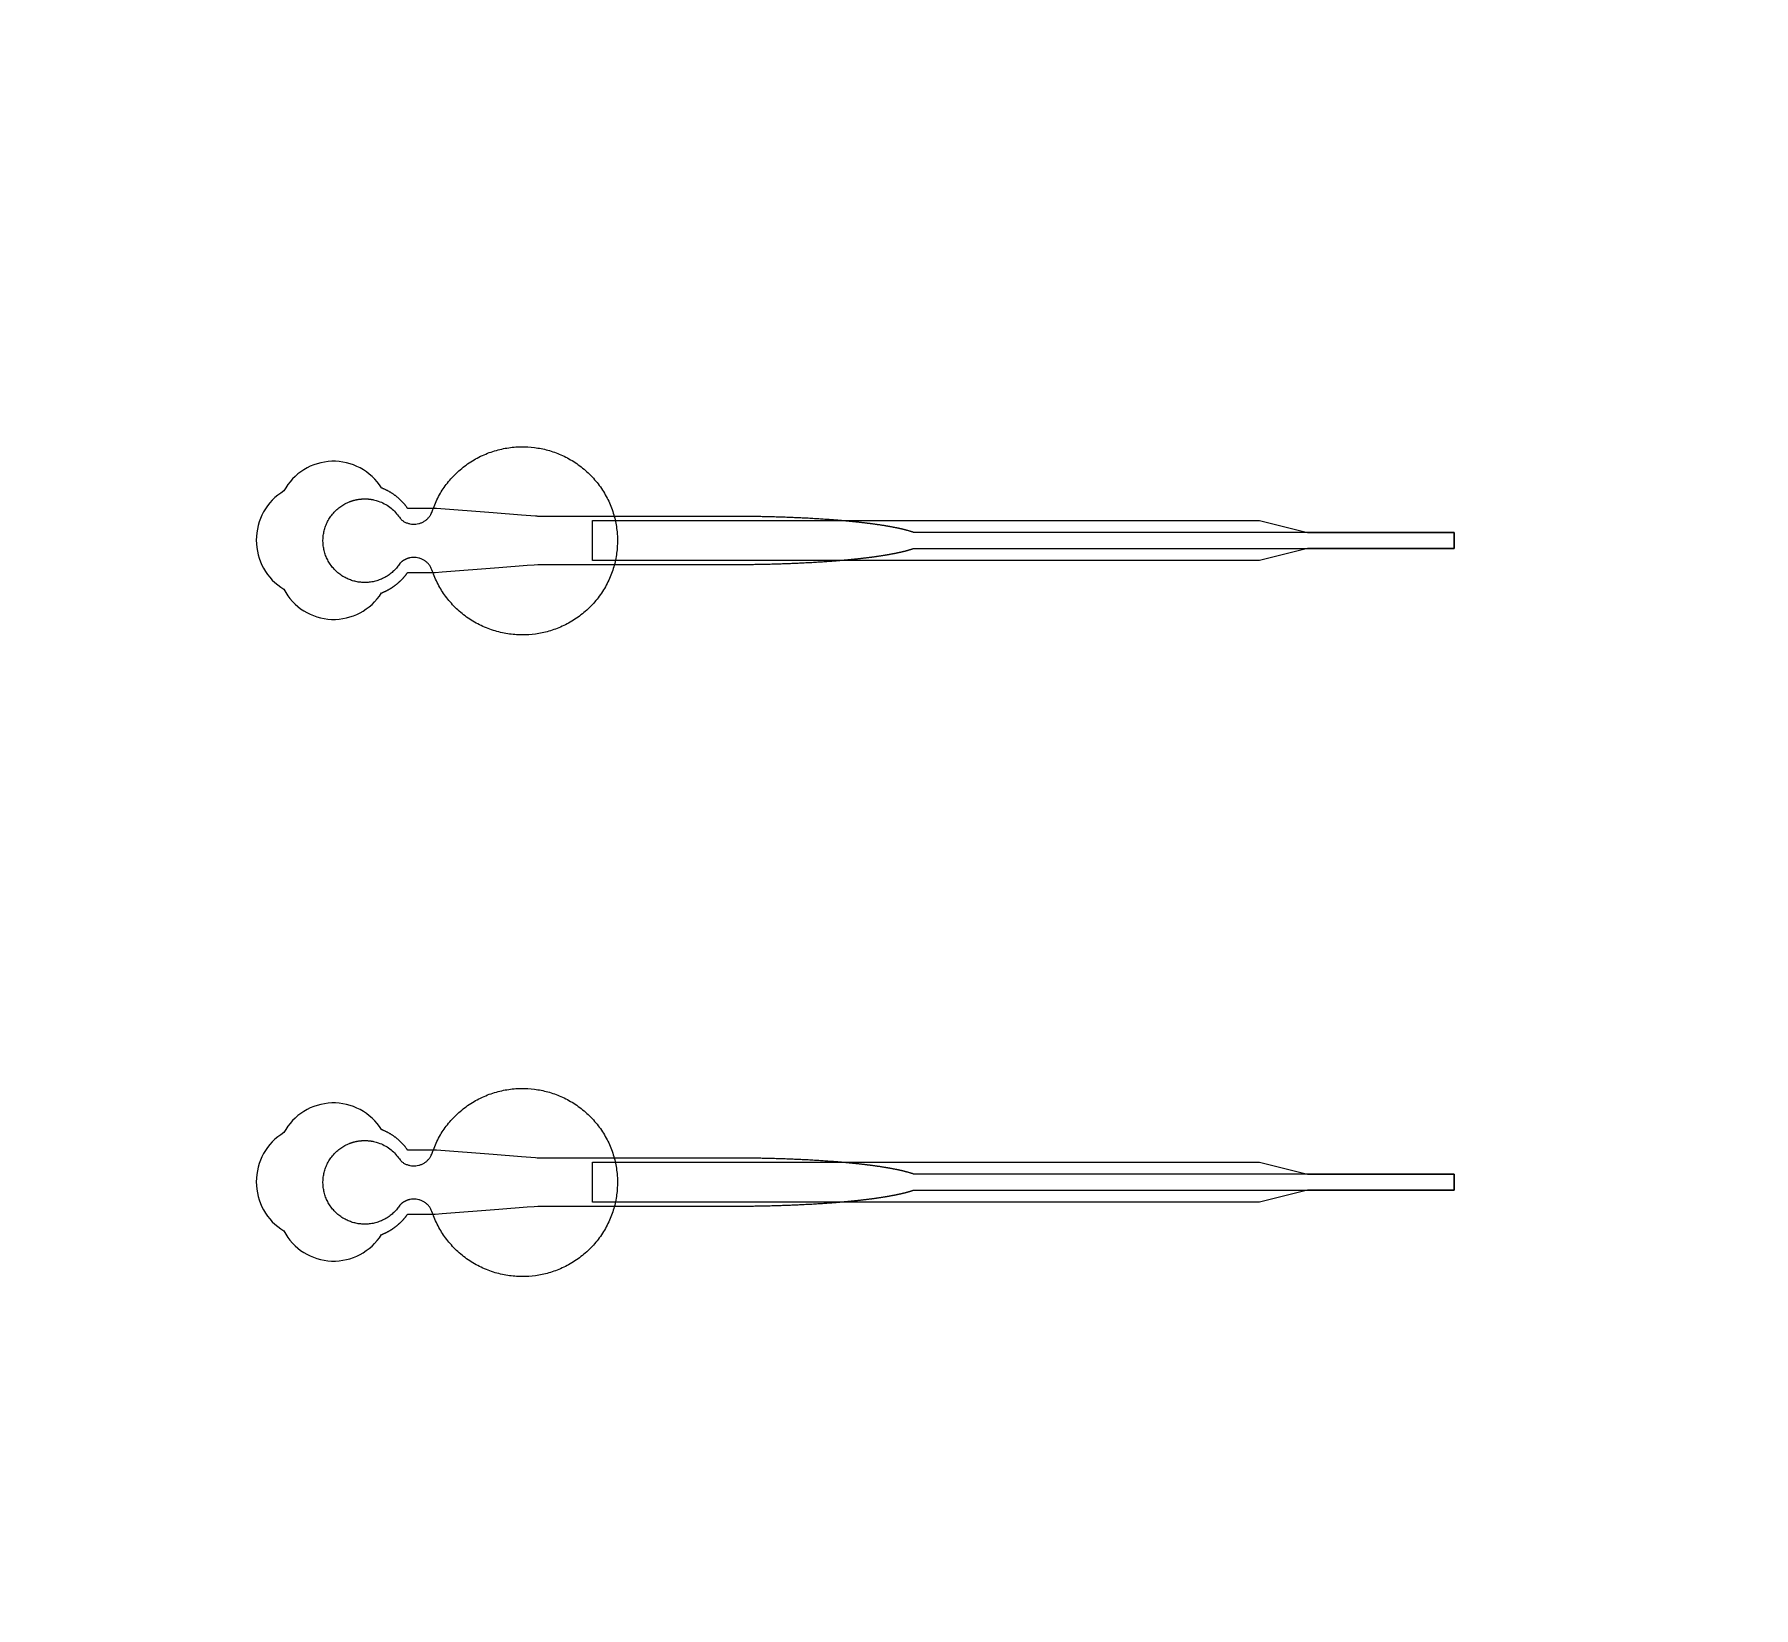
# Model space of a CAD drawing. Header units: inches. Extents: x -52997 to 52003, y -52254 to 52746.
# Drawn here: x -16880 to -11519, y -1333 to 3570 of the extents above; entities that cross this region are included whole.
import ezdxf

# ---------------------------------------------------------------- set-up
doc = ezdxf.new("R2010")
doc.units = ezdxf.units.IN
doc.header["$MEASUREMENT"] = 0
doc.layers.add('1', color=1, linetype='Continuous')
doc.layers.add('2', color=140, linetype='Continuous', lineweight=0)
doc.layers.add('3', color=90, linetype='Continuous', lineweight=0)

msp = doc.modelspace()

# ---------------------------------------------------------------- linework, layer by layer
at = {"layer": '1'}
for points in [[(-16283.4, -47485.7), (0, -47485.7), (16283.4, -47485.7, 5.999107)], [(-16250, -47285.7), (0, -47285.7), (16250, -47285.7, 5.986812)], [(-13685.8, -45485.7), (0, -45485.7), (13685.8, -45485.7, 6.794322)]]:
    msp.add_lwpolyline(points, format="xyb", close=True, dxfattribs=at)
msp.add_circle((-497.2, 245.8), 52500, dxfattribs=at)
for points in [[(-15740.3, 1921.4), (-15718.1, 1944.5), (-15686.5, 1939.3), (-15654.8, 1934.1), (-15641.2, 1905.1), (-15565.8, 1664.2), (-15313.8, 1701.9), (-15061.8, 1739.6), (-15061.7, 1991.7), (-15061.5, 2243.9), (-15313.5, 2281.8), (-15565.5, 2319.7), (-15641.1, 2078.9), (-15654.4, 2050.4), (-15685.2, 2044.7), (-15716.1, 2038.9), (-15738.7, 2060.7), (-15790, 2144.1), (-15884.4, 2118), (-15978.8, 2091.9), (-15980, 1994), (-15981.2, 1896), (-15887.4, 1867.6), (-15793.7, 1839.2), (-15740.3, 1921.4)], [(-15740.3, -78.6), (-15718.1, -55.5), (-15686.5, -60.7), (-15654.8, -65.9), (-15641.2, -94.9), (-15565.8, -335.8), (-15313.8, -298.1), (-15061.8, -260.4), (-15061.7, -8.3), (-15061.5, 243.9), (-15313.5, 281.8), (-15565.5, 319.7), (-15641.1, 78.9), (-15654.4, 50.4), (-15685.2, 44.7), (-15716.1, 38.9), (-15738.7, 60.7), (-15790, 144.1), (-15884.4, 118), (-15978.8, 91.9), (-15980, -6), (-15981.2, -104), (-15887.4, -132.4), (-15793.7, -160.8), (-15740.3, -78.6)]]:
    msp.add_rational_spline(points, [1, 0.884783429184, 1, 0.884783429184, 1, 0.758252289935, 1, 0.758252289935, 1, 0.758252289935, 1, 0.758252289935, 1, 0.888941908896, 1, 0.888941908896, 1, 0.79946124759, 1, 0.79946124759, 1, 0.79946124759, 1, 0.79946124759, 1], degree=2, knots=[0, 0, 0, 0.969535, 0.969535, 1.939069, 1.939069, 3.359405, 3.359405, 4.779741, 4.779741, 6.200078, 6.200078, 7.620414, 7.620414, 8.571947, 8.571947, 9.52348, 9.52348, 10.812277, 10.812277, 12.101074, 12.101074, 13.389871, 13.389871, 14.678668, 14.678668, 14.678668], dxfattribs=at)
at = {"layer": '2'}
for points in [[(-16283.4, -47485.7), (0, -47485.7), (16283.4, -47485.7, 5.999107)], [(-16250, -47285.7), (0, -47285.7), (16250, -47285.7, 5.986812)], [(-13685.8, -45485.7), (0, -45485.7), (13685.8, -45485.7, 6.794322)], [(-15797.6, 1829.6), (-15797.3, 1829.7), (-15796.4, 1830), (-15795.6, 1830.3), (-15794.7, 1830.7), (-15793.9, 1831), (-15793, 1831.4), (-15792.2, 1831.7), (-15791.3, 1832.1), (-15790.5, 1832.5), (-15789.6, 1832.8), (-15788.8, 1833.2), (-15787.9, 1833.6), (-15787.1, 1834), (-15786.2, 1834.4), (-15785.3, 1834.8), (-15784.5, 1835.2), (-15783.6, 1835.6), (-15782.8, 1836.1), (-15781.9, 1836.5), (-15781.1, 1836.9), (-15780.2, 1837.4), (-15779.3, 1837.8), (-15778.5, 1838.3), (-15777.6, 1838.7), (-15776.8, 1839.2), (-15775.9, 1839.7), (-15775.1, 1840.1), (-15774.2, 1840.6), (-15773.3, 1841.1), (-15772.5, 1841.6), (-15771.6, 1842.1), (-15770.8, 1842.6), (-15769.9, 1843.1), (-15769.1, 1843.6), (-15768.2, 1844.2), (-15767.4, 1844.7), (-15766.5, 1845.2), (-15765.7, 1845.8), (-15764.9, 1846.3), (-15764, 1846.9), (-15763.2, 1847.4), (-15762.3, 1848), (-15761.5, 1848.6), (-15760.7, 1849.1), (-15759.8, 1849.7), (-15759, 1850.3), (-15758.2, 1850.9), (-15757.4, 1851.5), (-15756.5, 1852.1), (-15755.7, 1852.7), (-15754.9, 1853.3), (-15754.1, 1853.9), (-15753.3, 1854.5), (-15752.5, 1855.2), (-15751.7, 1855.8), (-15750.9, 1856.4), (-15750.1, 1857.1), (-15749.3, 1857.7), (-15748.5, 1858.3), (-15747.7, 1859), (-15746.9, 1859.6), (-15746.1, 1860.3), (-15745.3, 1861), (-15744.6, 1861.6), (-15743.8, 1862.3), (-15743, 1863), (-15742.3, 1863.7), (-15741.5, 1864.3), (-15740.8, 1865), (-15740, 1865.7), (-15739.3, 1866.4), (-15738.5, 1867.1), (-15737.8, 1867.8), (-15737.1, 1868.5), (-15736.3, 1869.2), (-15735.6, 1869.9), (-15734.9, 1870.7), (-15734.2, 1871.4), (-15733.5, 1872.1), (-15732.8, 1872.8), (-15732.1, 1873.6), (-15731.4, 1874.3), (-15730.7, 1875), (-15730.1, 1875.7), (-15729.4, 1876.5), (-15728.7, 1877.2), (-15728, 1878), (-15727.4, 1878.7), (-15726.7, 1879.5), (-15726.1, 1880.2), (-15725.5, 1881), (-15724.8, 1881.7), (-15724.2, 1882.5), (-15723.6, 1883.2), (-15723, 1884), (-15722.4, 1884.7), (-15721.7, 1885.5), (-15721.1, 1886.3), (-15720.6, 1887), (-15720, 1887.8), (-15719.4, 1888.6), (-15718.8, 1889.3), (-15718.3, 1890.1), (-15717.7, 1890.9), (-15717.1, 1891.6), (-15716.6, 1892.4), (-15716.1, 1893.2), (-15672.5, 1893.2), (-15650.7, 1893.2), (-15639.8, 1893.2), (-15637.1, 1893.2), (-15635.7, 1893.2), (-15635.6, 1893.2), (-15635.6, 1893.2), (-15635.6, 1893.2), (-15635.6, 1893.2), (-15635.6, 1893.2), (-15635.5, 1893.2), (-15635.2, 1893.2), (-15634.5, 1893.3), (-15633.1, 1893.4), (-15630.3, 1893.6), (-15608.3, 1895.3), (-15431.6, 1908.8), (-15343.3, 1915.6), (-15321.2, 1917.3), (-15310.2, 1918.1), (-15309.8, 1918.2), (-15309.7, 1918.2), (-15309.7, 1918.2), (-15309.7, 1918.2), (-15309.6, 1918.2), (-15309.2, 1918.2), (-15048.7, 1918.2), (-15042.4, 1918.2), (-15029.8, 1918.2), (-14929.3, 1918.2), (-14728.3, 1918.2), (-14715.7, 1918.2), (-14709.5, 1918.2), (-14706.3, 1918.2), (-14704.8, 1918.2), (-14704.4, 1918.2), (-14704.2, 1918.2), (-14704.1, 1918.2), (-14704, 1918.2), (-14704, 1918.2), (-14704, 1918.2), (-14703.4, 1918.2), (-14698.8, 1918.2), (-14694.2, 1918.2), (-14689.6, 1918.2), (-14685, 1918.2), (-14680.3, 1918.2), (-14675.7, 1918.3), (-14671, 1918.3), (-14666.3, 1918.3), (-14661.6, 1918.4), (-14656.9, 1918.4), (-14652.2, 1918.4), (-14647.5, 1918.5), (-14642.8, 1918.6), (-14638, 1918.6), (-14633.3, 1918.7), (-14628.5, 1918.8), (-14623.7, 1918.8), (-14619, 1918.9), (-14614.2, 1919), (-14609.4, 1919.1), (-14604.6, 1919.2), (-14599.8, 1919.3), (-14595, 1919.4), (-14590.2, 1919.5), (-14585.3, 1919.7), (-14580.5, 1919.8), (-14575.7, 1919.9), (-14570.9, 1920), (-14566, 1920.2), (-14561.2, 1920.3), (-14556.4, 1920.5), (-14551.6, 1920.6), (-14546.7, 1920.8), (-14541.9, 1921), (-14537.1, 1921.1), (-14532.2, 1921.3), (-14527.4, 1921.5), (-14522.6, 1921.7), (-14517.7, 1921.9), (-14512.9, 1922.1), (-14508.1, 1922.3), (-14503.3, 1922.5), (-14498.5, 1922.7), (-14493.7, 1922.9), (-14488.9, 1923.2), (-14484.1, 1923.4), (-14479.3, 1923.6), (-14474.6, 1923.9), (-14469.8, 1924.1), (-14465.1, 1924.4), (-14460.3, 1924.6), (-14455.6, 1924.9), (-14450.9, 1925.2), (-14446.2, 1925.4), (-14441.5, 1925.7), (-14436.8, 1926), (-14432.1, 1926.3), (-14427.5, 1926.6), (-14422.8, 1926.9), (-14418.2, 1927.2), (-14413.6, 1927.5), (-14409, 1927.9), (-14404.4, 1928.2), (-14402.2, 1928.4), (-14399.9, 1928.5), (-14397.6, 1928.7), (-14395.3, 1928.9), (-14393.1, 1929), (-14390.8, 1929.2), (-14388.6, 1929.4), (-14386.3, 1929.5), (-14384.1, 1929.7), (-14381.9, 1929.9), (-14379.6, 1930.1), (-14377.4, 1930.3), (-14375.2, 1930.4), (-14373, 1930.6), (-14370.8, 1930.8), (-14368.6, 1931), (-14366.4, 1931.2), (-14364.2, 1931.4), (-14362, 1931.5), (-14359.8, 1931.7), (-14357.6, 1931.9), (-14355.4, 1932.1), (-14353.3, 1932.3), (-14351.1, 1932.5), (-14349, 1932.7), (-14346.8, 1932.9), (-14344.7, 1933.1), (-14342.6, 1933.3), (-14340.4, 1933.5), (-14338.3, 1933.7), (-14336.2, 1933.9), (-14334.1, 1934.1), (-14332, 1934.3), (-14329.9, 1934.5), (-14327.8, 1934.7), (-14325.8, 1934.9), (-14323.7, 1935.2), (-14321.6, 1935.4), (-14319.6, 1935.6), (-14317.5, 1935.8), (-14315.5, 1936), (-14313.4, 1936.2), (-14311.4, 1936.5), (-14309.4, 1936.7), (-14307.4, 1936.9), (-14305.4, 1937.1), (-14303.4, 1937.3), (-14301.4, 1937.6), (-14299.4, 1937.8), (-14297.4, 1938), (-14295.5, 1938.2), (-14293.5, 1938.5), (-14291.6, 1938.7), (-14289.6, 1938.9), (-14287.7, 1939.2), (-14285.8, 1939.4), (-14283.9, 1939.6), (-14281.9, 1939.9), (-14280, 1940.1), (-14278.2, 1940.3), (-14276.3, 1940.6), (-14274.4, 1940.8), (-14272.5, 1941.1), (-14270.7, 1941.3), (-14268.8, 1941.5), (-14267, 1941.8), (-14265.2, 1942), (-14263.3, 1942.3), (-14261.5, 1942.5), (-14259.7, 1942.8), (-14257.9, 1943), (-14256.1, 1943.3), (-14254.4, 1943.5), (-14252.6, 1943.8), (-14250.8, 1944), (-14249.1, 1944.3), (-14247.4, 1944.5), (-14245.6, 1944.8), (-14243.9, 1945), (-14242.2, 1945.3), (-14240.5, 1945.5), (-14238.8, 1945.8), (-14237.1, 1946.1), (-14235.5, 1946.3), (-14233.8, 1946.6), (-14232.1, 1946.8), (-14230.5, 1947.1), (-14228.9, 1947.4), (-14227.2, 1947.6), (-14225.6, 1947.9), (-14224, 1948.2), (-14222.4, 1948.4), (-14220.8, 1948.7), (-14219.3, 1949), (-14217.7, 1949.2), (-14216.2, 1949.5), (-14214.6, 1949.8), (-14213.1, 1950), (-14211.6, 1950.3), (-14210, 1950.6), (-14208.5, 1950.9), (-14207, 1951.1), (-14205.6, 1951.4), (-14204.1, 1951.7), (-14202.6, 1952), (-14201.2, 1952.2), (-14199.7, 1952.5), (-14198.3, 1952.8), (-14196.9, 1953.1), (-14195.5, 1953.4), (-14194.1, 1953.6), (-14192.7, 1953.9), (-14191.3, 1954.2), (-14190, 1954.5), (-14188.6, 1954.8), (-14187.3, 1955.1), (-14185.9, 1955.3), (-14184.6, 1955.6), (-14183.3, 1955.9), (-14182, 1956.2), (-14180.7, 1956.5), (-14179.4, 1956.8), (-14178.2, 1957), (-14176.9, 1957.3), (-14175.7, 1957.6), (-14174.4, 1957.9), (-14173.2, 1958.2), (-14172, 1958.5), (-14170.8, 1958.8), (-14169.6, 1959.1), (-14168.4, 1959.4), (-14167.2, 1959.7), (-14166.1, 1959.9), (-14164.9, 1960.2), (-14163.8, 1960.5), (-14162.7, 1960.8), (-14161.5, 1961.1), (-14160.4, 1961.4), (-14159.3, 1961.7), (-14158.3, 1962), (-14157.2, 1962.3), (-14156.1, 1962.6), (-14155.1, 1962.9), (-14154, 1963.2), (-14153, 1963.5), (-14152, 1963.8), (-14151, 1964.1), (-14150, 1964.4), (-14149, 1964.7), (-14148, 1965), (-14147.1, 1965.3), (-14146.1, 1965.6), (-14145.2, 1965.9), (-14144.3, 1966.2), (-14143.3, 1966.5), (-14142.4, 1966.8), (-14141.5, 1967.1), (-14140.7, 1967.4), (-14139.8, 1967.7), (-14138.4, 1968.1), (-12452.7, 1968), (-12452.7, 2018.2), (-14138.3, 2018.2), (-14138.6, 2018.3), (-14139.4, 2018.6), (-14140.3, 2018.9), (-14141.2, 2019.2), (-14142.1, 2019.5), (-14143, 2019.8), (-14143.9, 2020.1), (-14144.8, 2020.4), (-14145.8, 2020.7), (-14146.7, 2021), (-14147.7, 2021.3), (-14148.7, 2021.6), (-14149.6, 2021.9), (-14150.6, 2022.2), (-14151.6, 2022.5), (-14152.7, 2022.8), (-14153.7, 2023.1), (-14154.7, 2023.4), (-14155.8, 2023.7), (-14156.8, 2023.9), (-14157.9, 2024.2), (-14159, 2024.5), (-14160.1, 2024.8), (-14161.2, 2025.1), (-14162.3, 2025.4), (-14163.4, 2025.7), (-14164.6, 2026), (-14165.7, 2026.3), (-14166.9, 2026.6), (-14168, 2026.9), (-14169.2, 2027.2), (-14170.4, 2027.5), (-14171.6, 2027.8), (-14172.8, 2028.1), (-14174.1, 2028.3), (-14175.3, 2028.6), (-14176.5, 2028.9), (-14177.8, 2029.2), (-14179.1, 2029.5), (-14180.3, 2029.8), (-14181.6, 2030.1), (-14182.9, 2030.4), (-14184.3, 2030.6), (-14185.6, 2030.9), (-14186.9, 2031.2), (-14188.3, 2031.5), (-14189.6, 2031.8), (-14191, 2032.1), (-14192.4, 2032.3), (-14193.7, 2032.6), (-14195.1, 2032.9), (-14196.5, 2033.2), (-14198, 2033.5), (-14199.4, 2033.7), (-14200.8, 2034), (-14202.3, 2034.3), (-14203.7, 2034.6), (-14205.2, 2034.9), (-14206.7, 2035.1), (-14208.2, 2035.4), (-14209.7, 2035.7), (-14211.2, 2036), (-14212.7, 2036.2), (-14214.3, 2036.5), (-14215.8, 2036.8), (-14217.4, 2037), (-14218.9, 2037.3), (-14220.5, 2037.6), (-14222.1, 2037.8), (-14223.7, 2038.1), (-14225.3, 2038.4), (-14226.9, 2038.6), (-14228.5, 2038.9), (-14230.1, 2039.2), (-14231.8, 2039.4), (-14233.4, 2039.7), (-14235.1, 2040), (-14236.8, 2040.2), (-14238.4, 2040.5), (-14240.1, 2040.7), (-14241.8, 2041), (-14243.6, 2041.3), (-14245.3, 2041.5), (-14247, 2041.8), (-14248.7, 2042), (-14250.5, 2042.3), (-14252.2, 2042.5), (-14254, 2042.8), (-14255.8, 2043), (-14257.6, 2043.3), (-14259.4, 2043.5), (-14261.2, 2043.8), (-14263, 2044), (-14264.8, 2044.3), (-14266.6, 2044.5), (-14268.5, 2044.8), (-14270.3, 2045), (-14272.2, 2045.2), (-14274, 2045.5), (-14275.9, 2045.7), (-14277.8, 2046), (-14279.7, 2046.2), (-14281.6, 2046.4), (-14283.5, 2046.7), (-14285.4, 2046.9), (-14287.3, 2047.1), (-14289.2, 2047.4), (-14291.2, 2047.6), (-14293.1, 2047.8), (-14295.1, 2048.1), (-14297, 2048.3), (-14299, 2048.5), (-14301, 2048.7), (-14303, 2049), (-14305, 2049.2), (-14307, 2049.4), (-14309, 2049.6), (-14311, 2049.8), (-14313, 2050.1), (-14315, 2050.3), (-14317.1, 2050.5), (-14319.1, 2050.7), (-14321.2, 2050.9), (-14323.2, 2051.1), (-14325.3, 2051.3), (-14327.4, 2051.6), (-14329.5, 2051.8), (-14331.6, 2052), (-14333.6, 2052.2), (-14335.7, 2052.4), (-14337.9, 2052.6), (-14340, 2052.8), (-14342.1, 2053), (-14344.2, 2053.2), (-14346.4, 2053.4), (-14348.5, 2053.6), (-14350.6, 2053.8), (-14352.8, 2054), (-14354.9, 2054.2), (-14357.1, 2054.4), (-14359.3, 2054.6), (-14361.5, 2054.7), (-14363.6, 2054.9), (-14365.8, 2055.1), (-14368, 2055.3), (-14370.2, 2055.5), (-14372.4, 2055.7), (-14374.6, 2055.9), (-14376.8, 2056), (-14379.1, 2056.2), (-14381.3, 2056.4), (-14383.5, 2056.6), (-14385.8, 2056.8), (-14388, 2056.9), (-14390.2, 2057.1), (-14392.5, 2057.3), (-14394.7, 2057.4), (-14397, 2057.6), (-14399.3, 2057.8), (-14401.5, 2057.9), (-14406.1, 2058.3), (-14410.7, 2058.6), (-14415.2, 2058.9), (-14419.8, 2059.2), (-14424.5, 2059.5), (-14429.1, 2059.8), (-14433.7, 2060.1), (-14438.4, 2060.4), (-14443.1, 2060.7), (-14447.7, 2061), (-14452.4, 2061.3), (-14457.2, 2061.5), (-14461.9, 2061.8), (-14466.6, 2062.1), (-14471.3, 2062.3), (-14476.1, 2062.5), (-14480.8, 2062.8), (-14485.6, 2063), (-14490.4, 2063.3), (-14495.1, 2063.5), (-14499.9, 2063.7), (-14504.7, 2063.9), (-14509.5, 2064.1), (-14514.3, 2064.3), (-14519.1, 2064.5), (-14523.9, 2064.7), (-14528.7, 2064.9), (-14533.5, 2065.1), (-14538.3, 2065.3), (-14543.1, 2065.4), (-14547.9, 2065.6), (-14552.7, 2065.7), (-14557.6, 2065.9), (-14562.4, 2066.1), (-14567.2, 2066.2), (-14572, 2066.3), (-14576.8, 2066.5), (-14581.6, 2066.6), (-14586.4, 2066.7), (-14591.2, 2066.8), (-14595.9, 2066.9), (-14600.7, 2067.1), (-14605.5, 2067.2), (-14610.3, 2067.2), (-14615, 2067.3), (-14619.8, 2067.4), (-14624.5, 2067.5), (-14629.3, 2067.6), (-14634, 2067.7), (-14638.7, 2067.7), (-14643.4, 2067.8), (-14648.1, 2067.8), (-14652.8, 2067.9), (-14657.5, 2067.9), (-14662.2, 2068), (-14666.8, 2068), (-14671.5, 2068.1), (-14676.1, 2068.1), (-14680.7, 2068.1), (-14685.3, 2068.1), (-14689.9, 2068.1), (-14692.2, 2068.2), (-14692.8, 2068.2), (-14693.1, 2068.2), (-14693.2, 2068.2), (-14693.4, 2068.2), (-14695, 2068.2), (-14701.4, 2068.2), (-14714.1, 2068.2), (-14765.1, 2068.2), (-14969.1, 2068.2), (-15020, 2068.2), (-15045.5, 2068.2), (-15051.9, 2068.2), (-15053.5, 2068.2), (-15309.3, 2068.2), (-15309.7, 2068.2), (-15309.7, 2068.2), (-15309.7, 2068.2), (-15309.8, 2068.2), (-15309.9, 2068.2), (-15310.2, 2068.2), (-15311.6, 2068.3), (-15317.1, 2068.7), (-15361.3, 2072.1), (-15449.6, 2078.9), (-15626.2, 2092.4), (-15631.8, 2092.9), (-15634.5, 2093.1), (-15635.2, 2093.1), (-15635.6, 2093.2), (-15635.6, 2093.2), (-15635.6, 2093.2), (-15635.6, 2093.2), (-15635.6, 2093.2), (-15635.7, 2093.2), (-15635.7, 2093.2), (-15636, 2093.2), (-15638.8, 2093.2), (-15644.2, 2093.2), (-15655.1, 2093.2), (-15676.9, 2093.2), (-15698.7, 2093.2), (-15709.6, 2093.2), (-15715, 2093.2), (-15715.7, 2093.2), (-15715.9, 2093.2), (-15716, 2093.2), (-15716, 2093.2), (-15716, 2093.2), (-15716.1, 2093.2), (-15716.1, 2093.2), (-15716.5, 2093.8), (-15717.3, 2094.9), (-15718.1, 2096), (-15718.9, 2097.1), (-15719.7, 2098.2), (-15720.6, 2099.4), (-15721.4, 2100.5), (-15722.3, 2101.6), (-15723.2, 2102.7), (-15724.1, 2103.8), (-15725, 2104.9), (-15725.9, 2106), (-15726.9, 2107.1), (-15727.8, 2108.2), (-15728.8, 2109.3), (-15729.8, 2110.4), (-15730.8, 2111.5), (-15731.8, 2112.5), (-15732.8, 2113.6), (-15733.8, 2114.7), (-15734.9, 2115.7), (-15735.9, 2116.8), (-15737, 2117.8), (-15738, 2118.9), (-15739.1, 2119.9), (-15740.2, 2121), (-15741.3, 2122), (-15742.5, 2123), (-15743.6, 2124), (-15744.7, 2125), (-15745.9, 2126), (-15747.1, 2127), (-15748.2, 2128), (-15749.4, 2129), (-15750.6, 2129.9), (-15751.8, 2130.9), (-15753.1, 2131.8), (-15754.3, 2132.8), (-15755.5, 2133.7), (-15756.8, 2134.6), (-15758, 2135.5), (-15759.3, 2136.4), (-15760.6, 2137.3), (-15761.9, 2138.2), (-15763.2, 2139), (-15764.5, 2139.9), (-15765.8, 2140.7), (-15767.1, 2141.6), (-15768.4, 2142.4), (-15769.8, 2143.2), (-15771.1, 2144), (-15772.5, 2144.8), (-15773.8, 2145.6), (-15775.2, 2146.4), (-15776.6, 2147.1), (-15777.9, 2147.9), (-15779.3, 2148.6), (-15780.7, 2149.3), (-15782.1, 2150), (-15783.5, 2150.7), (-15784.9, 2151.4), (-15786.3, 2152), (-15787.7, 2152.7), (-15789.1, 2153.3), (-15790.6, 2153.9), (-15792, 2154.5), (-15793.4, 2155.1), (-15794.9, 2155.7), (-15796.3, 2156.3), (-15797.5, 2156.8, 0.576044), (-16102.1, 2147.4, 0.560065), (-16102.1, 1840.9, 0.578435)], [(-15797.6, -170.4), (-15797.3, -170.3), (-15796.4, -170), (-15795.6, -169.7), (-15794.7, -169.3), (-15793.9, -169), (-15793, -168.6), (-15792.2, -168.3), (-15791.3, -167.9), (-15790.5, -167.5), (-15789.6, -167.2), (-15788.8, -166.8), (-15787.9, -166.4), (-15787.1, -166), (-15786.2, -165.6), (-15785.3, -165.2), (-15784.5, -164.8), (-15783.6, -164.4), (-15782.8, -163.9), (-15781.9, -163.5), (-15781.1, -163.1), (-15780.2, -162.6), (-15779.3, -162.2), (-15778.5, -161.7), (-15777.6, -161.3), (-15776.8, -160.8), (-15775.9, -160.3), (-15775.1, -159.9), (-15774.2, -159.4), (-15773.3, -158.9), (-15772.5, -158.4), (-15771.6, -157.9), (-15770.8, -157.4), (-15769.9, -156.9), (-15769.1, -156.4), (-15768.2, -155.8), (-15767.4, -155.3), (-15766.5, -154.8), (-15765.7, -154.2), (-15764.9, -153.7), (-15764, -153.1), (-15763.2, -152.6), (-15762.3, -152), (-15761.5, -151.4), (-15760.7, -150.9), (-15759.8, -150.3), (-15759, -149.7), (-15758.2, -149.1), (-15757.4, -148.5), (-15756.5, -147.9), (-15755.7, -147.3), (-15754.9, -146.7), (-15754.1, -146.1), (-15753.3, -145.5), (-15752.5, -144.8), (-15751.7, -144.2), (-15750.9, -143.6), (-15750.1, -142.9), (-15749.3, -142.3), (-15748.5, -141.7), (-15747.7, -141), (-15746.9, -140.4), (-15746.1, -139.7), (-15745.3, -139), (-15744.6, -138.4), (-15743.8, -137.7), (-15743, -137), (-15742.3, -136.3), (-15741.5, -135.7), (-15740.8, -135), (-15740, -134.3), (-15739.3, -133.6), (-15738.5, -132.9), (-15737.8, -132.2), (-15737.1, -131.5), (-15736.3, -130.8), (-15735.6, -130.1), (-15734.9, -129.3), (-15734.2, -128.6), (-15733.5, -127.9), (-15732.8, -127.2), (-15732.1, -126.4), (-15731.4, -125.7), (-15730.7, -125), (-15730.1, -124.3), (-15729.4, -123.5), (-15728.7, -122.8), (-15728, -122), (-15727.4, -121.3), (-15726.7, -120.5), (-15726.1, -119.8), (-15725.5, -119), (-15724.8, -118.3), (-15724.2, -117.5), (-15723.6, -116.8), (-15723, -116), (-15722.4, -115.3), (-15721.7, -114.5), (-15721.1, -113.7), (-15720.6, -113), (-15720, -112.2), (-15719.4, -111.4), (-15718.8, -110.7), (-15718.3, -109.9), (-15717.7, -109.1), (-15717.1, -108.4), (-15716.6, -107.6), (-15716.1, -106.8), (-15672.5, -106.8), (-15650.7, -106.8), (-15639.8, -106.8), (-15637.1, -106.8), (-15635.7, -106.8), (-15635.6, -106.8), (-15635.6, -106.8), (-15635.6, -106.8), (-15635.6, -106.8), (-15635.6, -106.8), (-15635.5, -106.8), (-15635.2, -106.8), (-15634.5, -106.7), (-15633.1, -106.6), (-15630.3, -106.4), (-15608.3, -104.7), (-15431.6, -91.2), (-15343.3, -84.4), (-15321.2, -82.7), (-15310.2, -81.9), (-15309.8, -81.8), (-15309.7, -81.8), (-15309.7, -81.8), (-15309.7, -81.8), (-15309.6, -81.8), (-15309.2, -81.8), (-15048.7, -81.8), (-15042.4, -81.8), (-15029.8, -81.8), (-14929.3, -81.8), (-14728.3, -81.8), (-14715.7, -81.8), (-14709.5, -81.8), (-14706.3, -81.8), (-14704.8, -81.8), (-14704.4, -81.8), (-14704.2, -81.8), (-14704.1, -81.8), (-14704, -81.8), (-14704, -81.8), (-14704, -81.8), (-14703.4, -81.8), (-14698.8, -81.8), (-14694.2, -81.8), (-14689.6, -81.8), (-14685, -81.8), (-14680.3, -81.8), (-14675.7, -81.7), (-14671, -81.7), (-14666.3, -81.7), (-14661.6, -81.6), (-14656.9, -81.6), (-14652.2, -81.6), (-14647.5, -81.5), (-14642.8, -81.4), (-14638, -81.4), (-14633.3, -81.3), (-14628.5, -81.2), (-14623.7, -81.2), (-14619, -81.1), (-14614.2, -81), (-14609.4, -80.9), (-14604.6, -80.8), (-14599.8, -80.7), (-14595, -80.6), (-14590.2, -80.5), (-14585.3, -80.3), (-14580.5, -80.2), (-14575.7, -80.1), (-14570.9, -80), (-14566, -79.8), (-14561.2, -79.7), (-14556.4, -79.5), (-14551.6, -79.4), (-14546.7, -79.2), (-14541.9, -79), (-14537.1, -78.9), (-14532.2, -78.7), (-14527.4, -78.5), (-14522.6, -78.3), (-14517.7, -78.1), (-14512.9, -77.9), (-14508.1, -77.7), (-14503.3, -77.5), (-14498.5, -77.3), (-14493.7, -77.1), (-14488.9, -76.8), (-14484.1, -76.6), (-14479.3, -76.4), (-14474.6, -76.1), (-14469.8, -75.9), (-14465.1, -75.6), (-14460.3, -75.4), (-14455.6, -75.1), (-14450.9, -74.8), (-14446.2, -74.6), (-14441.5, -74.3), (-14436.8, -74), (-14432.1, -73.7), (-14427.5, -73.4), (-14422.8, -73.1), (-14418.2, -72.8), (-14413.6, -72.5), (-14409, -72.1), (-14404.4, -71.8), (-14402.2, -71.6), (-14399.9, -71.5), (-14397.6, -71.3), (-14395.3, -71.1), (-14393.1, -71), (-14390.8, -70.8), (-14388.6, -70.6), (-14386.3, -70.5), (-14384.1, -70.3), (-14381.9, -70.1), (-14379.6, -69.9), (-14377.4, -69.7), (-14375.2, -69.6), (-14373, -69.4), (-14370.8, -69.2), (-14368.6, -69), (-14366.4, -68.8), (-14364.2, -68.6), (-14362, -68.5), (-14359.8, -68.3), (-14357.6, -68.1), (-14355.4, -67.9), (-14353.3, -67.7), (-14351.1, -67.5), (-14349, -67.3), (-14346.8, -67.1), (-14344.7, -66.9), (-14342.6, -66.7), (-14340.4, -66.5), (-14338.3, -66.3), (-14336.2, -66.1), (-14334.1, -65.9), (-14332, -65.7), (-14329.9, -65.5), (-14327.8, -65.3), (-14325.8, -65.1), (-14323.7, -64.8), (-14321.6, -64.6), (-14319.6, -64.4), (-14317.5, -64.2), (-14315.5, -64), (-14313.4, -63.8), (-14311.4, -63.5), (-14309.4, -63.3), (-14307.4, -63.1), (-14305.4, -62.9), (-14303.4, -62.7), (-14301.4, -62.4), (-14299.4, -62.2), (-14297.4, -62), (-14295.5, -61.8), (-14293.5, -61.5), (-14291.6, -61.3), (-14289.6, -61.1), (-14287.7, -60.8), (-14285.8, -60.6), (-14283.9, -60.4), (-14281.9, -60.1), (-14280, -59.9), (-14278.2, -59.7), (-14276.3, -59.4), (-14274.4, -59.2), (-14272.5, -58.9), (-14270.7, -58.7), (-14268.8, -58.5), (-14267, -58.2), (-14265.2, -58), (-14263.3, -57.7), (-14261.5, -57.5), (-14259.7, -57.2), (-14257.9, -57), (-14256.1, -56.7), (-14254.4, -56.5), (-14252.6, -56.2), (-14250.8, -56), (-14249.1, -55.7), (-14247.4, -55.5), (-14245.6, -55.2), (-14243.9, -55), (-14242.2, -54.7), (-14240.5, -54.5), (-14238.8, -54.2), (-14237.1, -53.9), (-14235.5, -53.7), (-14233.8, -53.4), (-14232.1, -53.2), (-14230.5, -52.9), (-14228.9, -52.6), (-14227.2, -52.4), (-14225.6, -52.1), (-14224, -51.8), (-14222.4, -51.6), (-14220.8, -51.3), (-14219.3, -51), (-14217.7, -50.8), (-14216.2, -50.5), (-14214.6, -50.2), (-14213.1, -50), (-14211.6, -49.7), (-14210, -49.4), (-14208.5, -49.1), (-14207, -48.9), (-14205.6, -48.6), (-14204.1, -48.3), (-14202.6, -48), (-14201.2, -47.8), (-14199.7, -47.5), (-14198.3, -47.2), (-14196.9, -46.9), (-14195.5, -46.6), (-14194.1, -46.4), (-14192.7, -46.1), (-14191.3, -45.8), (-14190, -45.5), (-14188.6, -45.2), (-14187.3, -44.9), (-14185.9, -44.7), (-14184.6, -44.4), (-14183.3, -44.1), (-14182, -43.8), (-14180.7, -43.5), (-14179.4, -43.2), (-14178.2, -43), (-14176.9, -42.7), (-14175.7, -42.4), (-14174.4, -42.1), (-14173.2, -41.8), (-14172, -41.5), (-14170.8, -41.2), (-14169.6, -40.9), (-14168.4, -40.6), (-14167.2, -40.3), (-14166.1, -40.1), (-14164.9, -39.8), (-14163.8, -39.5), (-14162.7, -39.2), (-14161.5, -38.9), (-14160.4, -38.6), (-14159.3, -38.3), (-14158.3, -38), (-14157.2, -37.7), (-14156.1, -37.4), (-14155.1, -37.1), (-14154, -36.8), (-14153, -36.5), (-14152, -36.2), (-14151, -35.9), (-14150, -35.6), (-14149, -35.3), (-14148, -35), (-14147.1, -34.7), (-14146.1, -34.4), (-14145.2, -34.1), (-14144.3, -33.8), (-14143.3, -33.5), (-14142.4, -33.2), (-14141.5, -32.9), (-14140.7, -32.6), (-14139.8, -32.3), (-14138.4, -31.9), (-12452.7, -32), (-12452.7, 18.2), (-14138.3, 18.2), (-14138.6, 18.3), (-14139.4, 18.6), (-14140.3, 18.9), (-14141.2, 19.2), (-14142.1, 19.5), (-14143, 19.8), (-14143.9, 20.1), (-14144.8, 20.4), (-14145.8, 20.7), (-14146.7, 21), (-14147.7, 21.3), (-14148.7, 21.6), (-14149.6, 21.9), (-14150.6, 22.2), (-14151.6, 22.5), (-14152.7, 22.8), (-14153.7, 23.1), (-14154.7, 23.4), (-14155.8, 23.7), (-14156.8, 23.9), (-14157.9, 24.2), (-14159, 24.5), (-14160.1, 24.8), (-14161.2, 25.1), (-14162.3, 25.4), (-14163.4, 25.7), (-14164.6, 26), (-14165.7, 26.3), (-14166.9, 26.6), (-14168, 26.9), (-14169.2, 27.2), (-14170.4, 27.5), (-14171.6, 27.8), (-14172.8, 28.1), (-14174.1, 28.3), (-14175.3, 28.6), (-14176.5, 28.9), (-14177.8, 29.2), (-14179.1, 29.5), (-14180.3, 29.8), (-14181.6, 30.1), (-14182.9, 30.4), (-14184.3, 30.6), (-14185.6, 30.9), (-14186.9, 31.2), (-14188.3, 31.5), (-14189.6, 31.8), (-14191, 32.1), (-14192.4, 32.3), (-14193.7, 32.6), (-14195.1, 32.9), (-14196.5, 33.2), (-14198, 33.5), (-14199.4, 33.7), (-14200.8, 34), (-14202.3, 34.3), (-14203.7, 34.6), (-14205.2, 34.9), (-14206.7, 35.1), (-14208.2, 35.4), (-14209.7, 35.7), (-14211.2, 36), (-14212.7, 36.2), (-14214.3, 36.5), (-14215.8, 36.8), (-14217.4, 37), (-14218.9, 37.3), (-14220.5, 37.6), (-14222.1, 37.8), (-14223.7, 38.1), (-14225.3, 38.4), (-14226.9, 38.6), (-14228.5, 38.9), (-14230.1, 39.2), (-14231.8, 39.4), (-14233.4, 39.7), (-14235.1, 40), (-14236.8, 40.2), (-14238.4, 40.5), (-14240.1, 40.7), (-14241.8, 41), (-14243.6, 41.3), (-14245.3, 41.5), (-14247, 41.8), (-14248.7, 42), (-14250.5, 42.3), (-14252.2, 42.5), (-14254, 42.8), (-14255.8, 43), (-14257.6, 43.3), (-14259.4, 43.5), (-14261.2, 43.8), (-14263, 44), (-14264.8, 44.3), (-14266.6, 44.5), (-14268.5, 44.8), (-14270.3, 45), (-14272.2, 45.2), (-14274, 45.5), (-14275.9, 45.7), (-14277.8, 46), (-14279.7, 46.2), (-14281.6, 46.4), (-14283.5, 46.7), (-14285.4, 46.9), (-14287.3, 47.1), (-14289.2, 47.4), (-14291.2, 47.6), (-14293.1, 47.8), (-14295.1, 48.1), (-14297, 48.3), (-14299, 48.5), (-14301, 48.7), (-14303, 49), (-14305, 49.2), (-14307, 49.4), (-14309, 49.6), (-14311, 49.8), (-14313, 50.1), (-14315, 50.3), (-14317.1, 50.5), (-14319.1, 50.7), (-14321.2, 50.9), (-14323.2, 51.1), (-14325.3, 51.3), (-14327.4, 51.6), (-14329.5, 51.8), (-14331.6, 52), (-14333.6, 52.2), (-14335.7, 52.4), (-14337.9, 52.6), (-14340, 52.8), (-14342.1, 53), (-14344.2, 53.2), (-14346.4, 53.4), (-14348.5, 53.6), (-14350.6, 53.8), (-14352.8, 54), (-14354.9, 54.2), (-14357.1, 54.4), (-14359.3, 54.6), (-14361.5, 54.7), (-14363.6, 54.9), (-14365.8, 55.1), (-14368, 55.3), (-14370.2, 55.5), (-14372.4, 55.7), (-14374.6, 55.9), (-14376.8, 56), (-14379.1, 56.2), (-14381.3, 56.4), (-14383.5, 56.6), (-14385.8, 56.8), (-14388, 56.9), (-14390.2, 57.1), (-14392.5, 57.3), (-14394.7, 57.4), (-14397, 57.6), (-14399.3, 57.8), (-14401.5, 57.9), (-14406.1, 58.3), (-14410.7, 58.6), (-14415.2, 58.9), (-14419.8, 59.2), (-14424.5, 59.5), (-14429.1, 59.8), (-14433.7, 60.1), (-14438.4, 60.4), (-14443.1, 60.7), (-14447.7, 61), (-14452.4, 61.3), (-14457.2, 61.5), (-14461.9, 61.8), (-14466.6, 62.1), (-14471.3, 62.3), (-14476.1, 62.5), (-14480.8, 62.8), (-14485.6, 63), (-14490.4, 63.3), (-14495.1, 63.5), (-14499.9, 63.7), (-14504.7, 63.9), (-14509.5, 64.1), (-14514.3, 64.3), (-14519.1, 64.5), (-14523.9, 64.7), (-14528.7, 64.9), (-14533.5, 65.1), (-14538.3, 65.3), (-14543.1, 65.4), (-14547.9, 65.6), (-14552.7, 65.7), (-14557.6, 65.9), (-14562.4, 66.1), (-14567.2, 66.2), (-14572, 66.3), (-14576.8, 66.5), (-14581.6, 66.6), (-14586.4, 66.7), (-14591.2, 66.8), (-14595.9, 66.9), (-14600.7, 67.1), (-14605.5, 67.2), (-14610.3, 67.2), (-14615, 67.3), (-14619.8, 67.4), (-14624.5, 67.5), (-14629.3, 67.6), (-14634, 67.7), (-14638.7, 67.7), (-14643.4, 67.8), (-14648.1, 67.8), (-14652.8, 67.9), (-14657.5, 67.9), (-14662.2, 68), (-14666.8, 68), (-14671.5, 68.1), (-14676.1, 68.1), (-14680.7, 68.1), (-14685.3, 68.1), (-14689.9, 68.1), (-14692.2, 68.2), (-14692.8, 68.2), (-14693.1, 68.2), (-14693.2, 68.2), (-14693.4, 68.2), (-14695, 68.2), (-14701.4, 68.2), (-14714.1, 68.2), (-14765.1, 68.2), (-14969.1, 68.2), (-15020, 68.2), (-15045.5, 68.2), (-15051.9, 68.2), (-15053.5, 68.2), (-15309.3, 68.2), (-15309.7, 68.2), (-15309.7, 68.2), (-15309.7, 68.2), (-15309.8, 68.2), (-15309.9, 68.2), (-15310.2, 68.2), (-15311.6, 68.3), (-15317.1, 68.7), (-15361.3, 72.1), (-15449.6, 78.9), (-15626.2, 92.4), (-15631.8, 92.9), (-15634.5, 93.1), (-15635.2, 93.1), (-15635.6, 93.2), (-15635.6, 93.2), (-15635.6, 93.2), (-15635.6, 93.2), (-15635.6, 93.2), (-15635.7, 93.2), (-15635.7, 93.2), (-15636, 93.2), (-15638.8, 93.2), (-15644.2, 93.2), (-15655.1, 93.2), (-15676.9, 93.2), (-15698.7, 93.2), (-15709.6, 93.2), (-15715, 93.2), (-15715.7, 93.2), (-15715.9, 93.2), (-15716, 93.2), (-15716, 93.2), (-15716, 93.2), (-15716.1, 93.2), (-15716.1, 93.2), (-15716.5, 93.8), (-15717.3, 94.9), (-15718.1, 96), (-15718.9, 97.1), (-15719.7, 98.2), (-15720.6, 99.4), (-15721.4, 100.5), (-15722.3, 101.6), (-15723.2, 102.7), (-15724.1, 103.8), (-15725, 104.9), (-15725.9, 106), (-15726.9, 107.1), (-15727.8, 108.2), (-15728.8, 109.3), (-15729.8, 110.4), (-15730.8, 111.5), (-15731.8, 112.5), (-15732.8, 113.6), (-15733.8, 114.7), (-15734.9, 115.7), (-15735.9, 116.8), (-15737, 117.8), (-15738, 118.9), (-15739.1, 119.9), (-15740.2, 121), (-15741.3, 122), (-15742.5, 123), (-15743.6, 124), (-15744.7, 125), (-15745.9, 126), (-15747.1, 127), (-15748.2, 128), (-15749.4, 129), (-15750.6, 129.9), (-15751.8, 130.9), (-15753.1, 131.8), (-15754.3, 132.8), (-15755.5, 133.7), (-15756.8, 134.6), (-15758, 135.5), (-15759.3, 136.4), (-15760.6, 137.3), (-15761.9, 138.2), (-15763.2, 139), (-15764.5, 139.9), (-15765.8, 140.7), (-15767.1, 141.6), (-15768.4, 142.4), (-15769.8, 143.2), (-15771.1, 144), (-15772.5, 144.8), (-15773.8, 145.6), (-15775.2, 146.4), (-15776.6, 147.1), (-15777.9, 147.9), (-15779.3, 148.6), (-15780.7, 149.3), (-15782.1, 150), (-15783.5, 150.7), (-15784.9, 151.4), (-15786.3, 152), (-15787.7, 152.7), (-15789.1, 153.3), (-15790.6, 153.9), (-15792, 154.5), (-15793.4, 155.1), (-15794.9, 155.7), (-15796.3, 156.3), (-15797.5, 156.8, 0.576044), (-16102.1, 147.4, 0.560065), (-16102.1, -159.1, 0.578435)]]:
    msp.add_lwpolyline(points, format="xyb", close=True, dxfattribs=at)
for points in [[(-15053.4, 1918.2), (-15051.8, 1918.2), (-15048.7, 1918.2)], [(-15053.4, -81.8), (-15051.8, -81.8), (-15048.7, -81.8)]]:
    msp.add_lwpolyline(points, dxfattribs=at)
msp.add_circle((-497.2, 245.8), 52500, dxfattribs=at)
at = {"layer": '3'}
for points in [[(-16283.4, -47485.7), (0, -47485.7), (16283.4, -47485.7, 5.999107)], [(-16283.4, -47485.7), (0, -47485.7), (16283.4, -47485.7, 5.999107)], [(-16250, -47285.7), (0, -47285.7), (16250, -47285.7, 5.986812)], [(-16250, -47285.7), (0, -47285.7), (16250, -47285.7, 5.986812)], [(-13685.8, -45485.7), (0, -45485.7), (13685.8, -45485.7, 6.794322)], [(-13685.8, -45485.7), (0, -45485.7), (13685.8, -45485.7, 6.794322)]]:
    msp.add_lwpolyline(points, format="xyb", close=True, dxfattribs=at)
for points in [[(-15139.2, 2055.7), (-13059.7, 2055.7), (-12909.7, 2018.2), (-12452.7, 2018.2), (-12452.7, 1968.2), (-12909.7, 1968.2), (-13059.7, 1930.7), (-15139.2, 1930.7)], [(-15139.2, 55.7), (-13059.7, 55.7), (-12909.7, 18.2), (-12452.7, 18.2), (-12452.7, -31.8), (-12909.7, -31.8), (-13059.7, -69.3), (-15139.2, -69.3)]]:
    msp.add_lwpolyline(points, close=True, dxfattribs=at)
msp.add_circle((-497.2, 245.8), 52500, dxfattribs=at)
msp.add_circle((-497.2, 245.8), 52500, dxfattribs=at)

doc.saveas('drawing.dxf')
